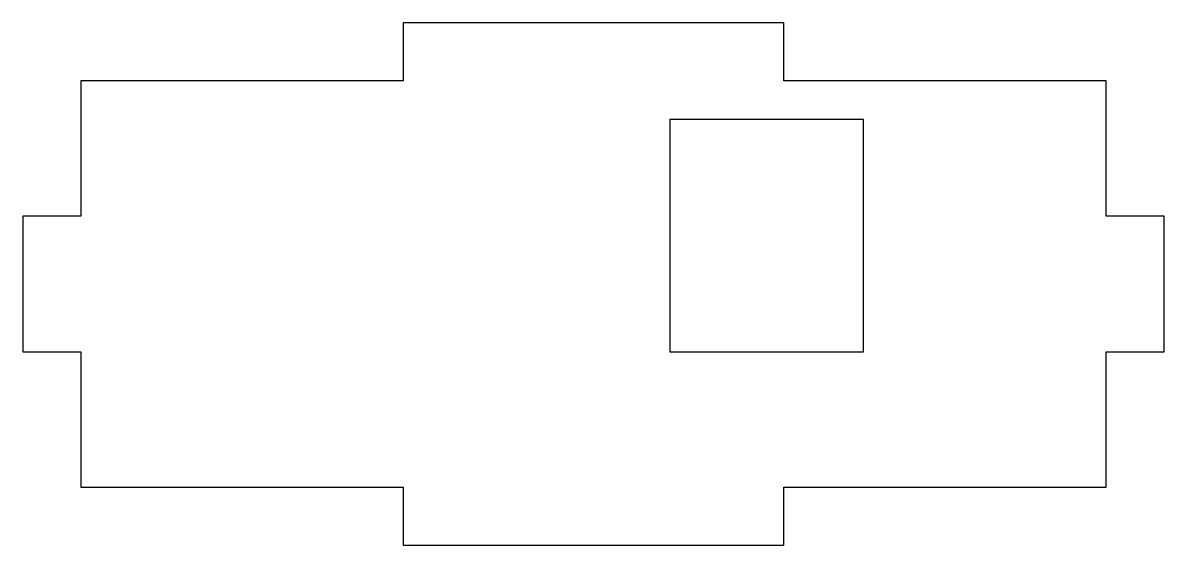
# Model space of a CAD drawing. Header units: millimetres. Extents: x -29.5 to 29.5, y -13.5 to 13.5.
import ezdxf

# ---------------------------------------------------------------- set-up
doc = ezdxf.new("R2010")
doc.units = ezdxf.units.MM

msp = doc.modelspace()

# ---------------------------------------------------------------- linework, layer by layer
at = {"color": 7, "linetype": 'Continuous', "lineweight": 25}
for p, q in [((9.833, 13.5), (-9.833, 13.5)), ((-9.833, 13.5), (-9.833, 10.5)), ((9.833, 10.5), (9.833, 13.5)), ((-9.833, 10.5), (-26.5, 10.5)), ((-26.5, 10.5), (-26.5, 3.5)), ((26.5, 10.5), (9.833, 10.5)), ((26.5, 3.5), (26.5, 10.5)), ((13.95, 8.5), (3.95, 8.5)), ((3.95, 8.5), (3.95, -3.5)), ((13.95, -3.5), (13.95, 8.5)), ((-26.5, 3.5), (-29.5, 3.5)), ((-29.5, 3.5), (-29.5, -3.5)), ((29.5, 3.5), (26.5, 3.5)), ((29.5, -3.5), (29.5, 3.5)), ((-29.5, -3.5), (-26.5, -3.5)), ((-26.5, -3.5), (-26.5, -10.5)), ((3.95, -3.5), (13.95, -3.5)), ((26.5, -10.5), (26.5, -3.5)), ((26.5, -3.5), (29.5, -3.5)), ((-26.5, -10.5), (-9.833, -10.5)), ((-9.833, -10.5), (-9.833, -13.5)), ((9.833, -13.5), (9.833, -10.5)), ((9.833, -10.5), (26.5, -10.5)), ((-9.833, -13.5), (9.833, -13.5))]:
    msp.add_line(p, q, dxfattribs=at)

doc.saveas('drawing.dxf')
